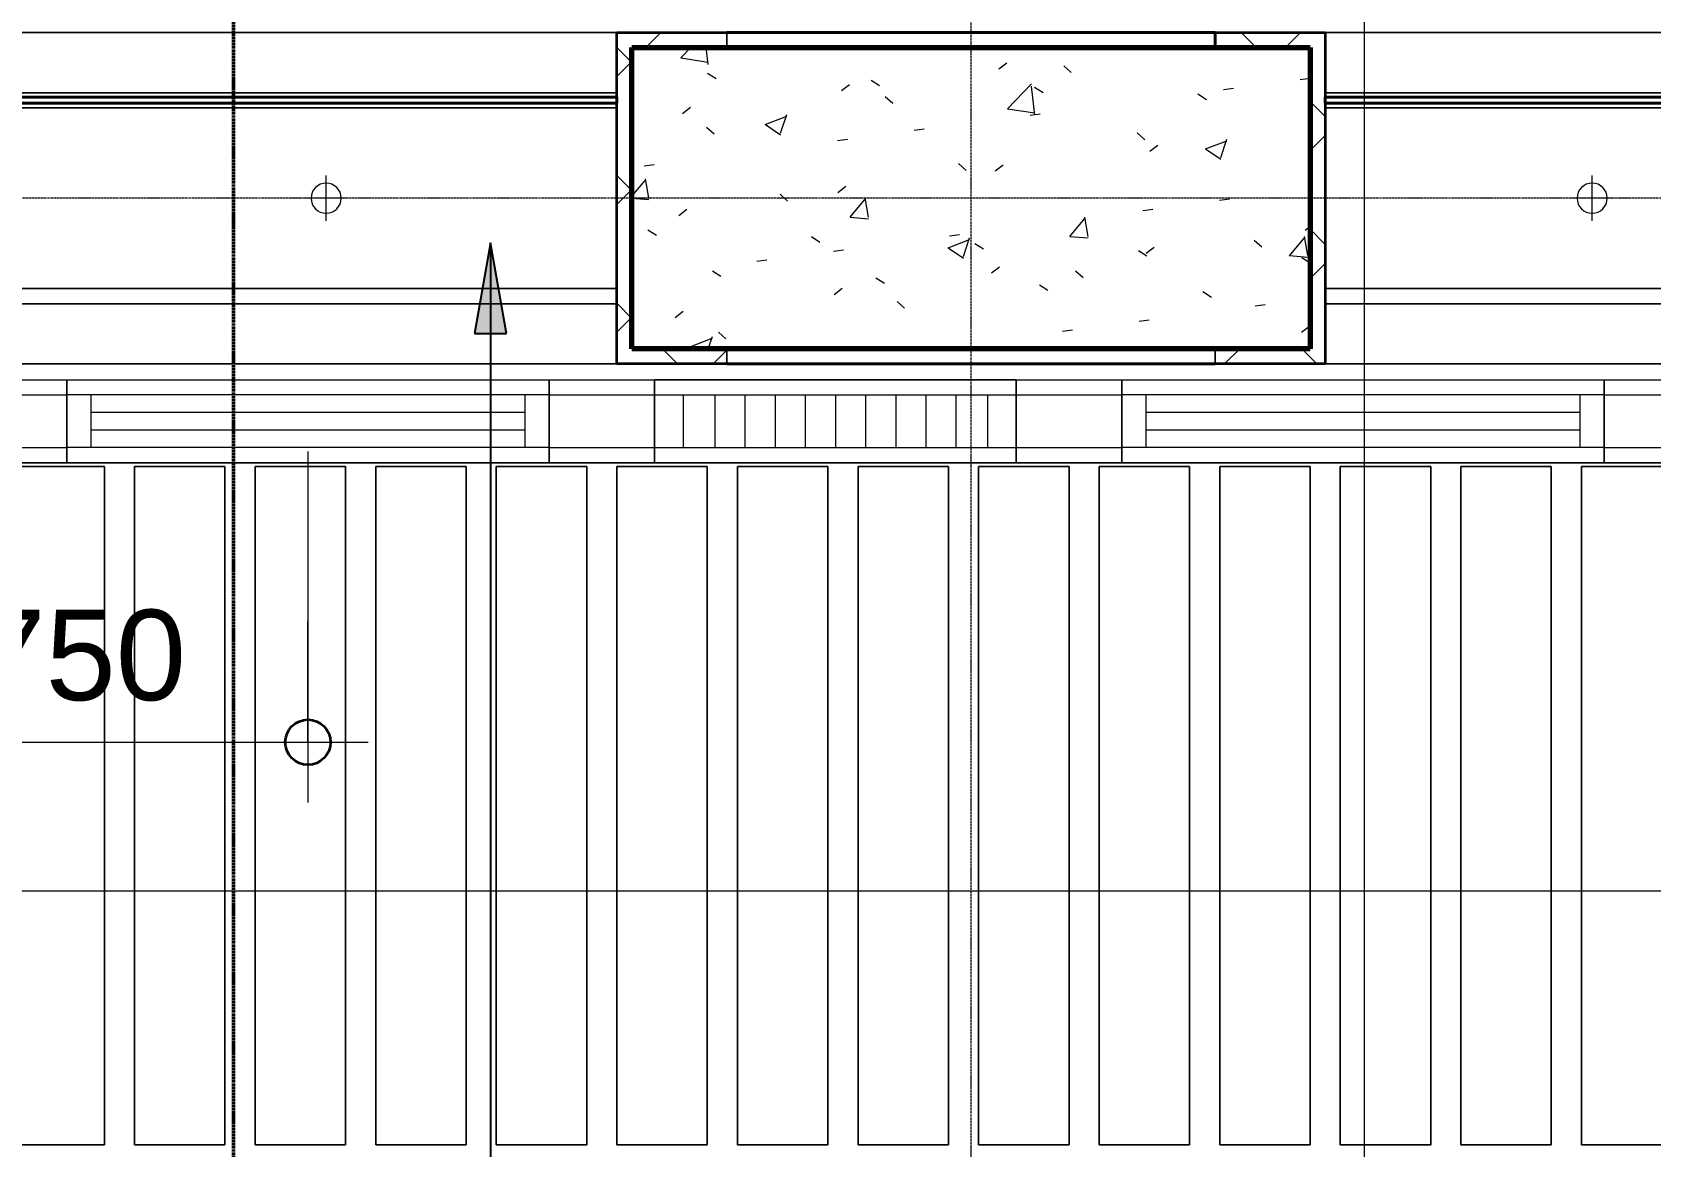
# Model space of a CAD drawing. Header units: millimetres. Extents: x -794326 to -715748, y -17796 to 22353.
# Drawn here: x -781996 to -776628, y 433 to 4129 of the extents above; entities that cross this region are included whole.
import ezdxf

# ---------------------------------------------------------------- set-up
doc = ezdxf.new("R2010")
doc.units = ezdxf.units.MM
doc.linetypes.add('DPA_Grid _ Level 100', pattern=[10, 5.5, -1.6, 1.3, -1.6])
doc.linetypes.add('DPA_Hidden 50', pattern=[3, 2, -1])
for name, color, linetype, lineweight in [('A-ANNO-DIMS', 1, 'Continuous', 9), ('A-ANNO-DIMS-100', 1, 'Continuous', 9), ('A-ANNO-NOTE', 3, 'Continuous', 25), ('A-COLS', 5, 'Continuous', 70), ('A-COLS-E', 1, 'Continuous', 35), ('A-DETL', 1, 'Continuous', 70), ('A-DETL-GENF', 2, 'Continuous', 35), ('A-GLAZ-CURT', 2, 'Continuous', 9), ('A-WALL', 5, 'Continuous', 35), ('A-WALL-FNSH', 2, 'Continuous', 35), ('A-WALL-PATT', 1, 'Continuous', 35), ('E-LITE-EQPM', 2, 'Continuous', 35), ('G-ANNO-SECL', 3, 'Continuous', 9), ('G-ANNO-TEXT', 3, 'Continuous', 9), ('I-WALL-E', 2, 'Continuous', 35), ('S-GRID', 251, 'Continuous', 9), ('WALL-E', 2, 'Continuous', 35)]:
    doc.layers.add(name, color=color, linetype=linetype, lineweight=lineweight)
doc.styles.add('Arial_2', font='arial.ttf', dxfattribs={"height": 300})
doc.dimstyles.new('DPA-DIM-3_0_C-C', dxfattribs={"dimscale": 304.8, "dimtxt": 306.07782, "dimasz": 0.492126, "dimexe": 0.656168, "dimexo": 0.0625, "dimgap": 0.164042, "dimtad": 1, "dimdec": 0, "dimzin": 0, "dimdsep": 46, "dimtxsty": 'Arial_2', "dimblk1": 'DOTBLANK', "dimblk2": 'DOTBLANK', "dimsah": 1, "dimcen": 0.09, "dimdle": 0.656168, "dimadec": 8, "dimazin": 0, "dimtfac": 1, "dimtdec": 4, "dimtix": 1, "dimtmove": 0, "dimatfit": 3, "dimfxl": 1.312336, "dimfxlon": 1, "dimtvp": 1, "dimtolj": 1, "dimtzin": 0, "dimarcsym": 2})
pattern_1 = [(45, (0, 0), (-212.13203, 212.13203), []), (135, (0, 0), (-212.13203, -212.13203), [])]

# ---------------------------------------------------------------- blocks, each defined once
blk = doc.blocks.new('DPA_CP_Metal Ceiling Panel - Vertical Panel with Gap-11114031-4282-01 ENLARGED LOWER PLATFORM LEVEL - REFLECTED CEILING PLAN - SHEET 3')
at = {"layer": 'A-GLAZ-CURT'}
for p, q in [((-785007.4, 2689), (-785007.4, 439)), ((-784707.4, 2689), (-785007.4, 2689)), ((-784707.4, 2689), (-785007.4, 2689)), ((-785007.4, 2689), (-785007.4, 439)), ((-785007.4, 439), (-785007.4, 2689)), ((-785007.4, 2689), (-784707.4, 2689)), ((-784707.4, 2689), (-784707.4, 439)), ((-784707.4, 439), (-784707.4, 2689)), ((-784707.4, 2689), (-784707.4, 439)), ((-784707.4, 439), (-785007.4, 439)), ((-785007.4, 439), (-784707.4, 439)), ((-784707.4, 439), (-785007.4, 439))]:
    blk.add_line(p, q, dxfattribs=at)
blk = doc.blocks.new('System Panel - DPA-AR_Metal Ceiling Rectangular Panel-V18-4282-01 ENLARGED LOWER PLATFORM LEVEL - REFLECTED CEILING PLAN - SHEET 3')
at = {"layer": 'A-GLAZ-CURT'}
for p, q in [((-780057.4, 4129), (-782182.4, 4129)), ((-782182.4, 4129), (-782182.4, 3929)), ((-782182.4, 3929), (-782182.4, 4129)), ((-782182.4, 4129), (-780057.4, 4129)), ((-780057.4, 3929), (-780057.4, 4129)), ((-780057.4, 4129), (-780057.4, 3929)), ((-782182.4, 3929), (-780057.4, 3929)), ((-780057.4, 3929), (-782182.4, 3929))]:
    blk.add_line(p, q, dxfattribs=at)
blk = doc.blocks.new('System Panel - DPA-AR_Metal Ceiling Rectangular Panel-V22-4282-01 ENLARGED LOWER PLATFORM LEVEL - REFLECTED CEILING PLAN - SHEET 3')
at = {"layer": 'A-GLAZ-CURT'}
for p, q in [((-780057.4, 3879), (-782182.4, 3879)), ((-782182.4, 3879), (-782182.4, 3279)), ((-782182.4, 3279), (-782182.4, 3879)), ((-782182.4, 3879), (-780057.4, 3879)), ((-780057.4, 3279), (-780057.4, 3879)), ((-780057.4, 3879), (-780057.4, 3279)), ((-782182.4, 3279), (-780057.4, 3279)), ((-780057.4, 3279), (-782182.4, 3279))]:
    blk.add_line(p, q, dxfattribs=at)
blk = doc.blocks.new('System Panel - DPA-AR_Metal Ceiling Rectangular Panel-13139266-4282-01 ENLARGED LOWER PLATFORM LEVEL - REFLECTED CEILING PLAN - SHEET 3')
at = {"layer": 'A-GLAZ-CURT'}
for p, q in [((-786982.4, 4129), (-789107.4, 4129)), ((-789107.4, 4129), (-786982.4, 4129)), ((-786982.4, 3929), (-786982.4, 4129)), ((-786982.4, 4129), (-786982.4, 3929)), ((-789107.3, 3929), (-786982.4, 3929)), ((-786982.4, 3929), (-789107.3, 3929))]:
    blk.add_line(p, q, dxfattribs=at)
blk = doc.blocks.new('System Panel - DPA-AR_Metal Ceiling Rectangular Panel-V19-4282-01 ENLARGED LOWER PLATFORM LEVEL - REFLECTED CEILING PLAN - SHEET 3')
at = {"layer": 'A-GLAZ-CURT'}
for p, q in [((-786982.4, 3229), (-789107.3, 3229)), ((-789107.3, 3229), (-786982.4, 3229)), ((-786982.4, 3029), (-786982.4, 3229)), ((-786982.4, 3229), (-786982.4, 3029)), ((-789107.4, 3029), (-786982.4, 3029)), ((-786982.4, 3029), (-789107.4, 3029))]:
    blk.add_line(p, q, dxfattribs=at)
blk = doc.blocks.new('System Panel - DPA-AR_Metal Ceiling Rectangular Panel-13139320-4282-01 ENLARGED LOWER PLATFORM LEVEL - REFLECTED CEILING PLAN - SHEET 3')
at = {"layer": 'A-GLAZ-CURT'}
for p, q in [((-786982.4, 3879), (-789107.3, 3879)), ((-789107.3, 3879), (-786982.4, 3879)), ((-786982.4, 3279), (-786982.4, 3879)), ((-786982.4, 3879), (-786982.4, 3279)), ((-789107.3, 3279), (-786982.4, 3279)), ((-786982.4, 3279), (-789107.3, 3279))]:
    blk.add_line(p, q, dxfattribs=at)
blk = doc.blocks.new('LGF_DL_SAA_LowPower_DL1a - LGF_DL_SAA_LowPower_DL1a-8832329-4282-01 ENLARGED LOWER PLATFORM LEVEL - REFLECTED CEILING PLAN - SHEET 3')
at = {"layer": 'A-DETL-GENF', "lineweight": 9}
for p, q in [((0, 75), (0, -75)), ((72.5, 0), (-72.5, 0))]:
    blk.add_line(p, q, dxfattribs=at)
blk.add_circle((0, 0), 50, dxfattribs=at)
blk = doc.blocks.new('DPA_CP_Metal Ceiling Luminaire2 - Linear Luminaire-12404975-4282-01 ENLARGED LOWER PLATFORM LEVEL - REFLECTED CEILING PLAN - SHEET 3')
at = {"layer": 'A-GLAZ-CURT'}
for p, q in [((-786932.4, 2701.5), (-786932.4, 2976.5)), ((-786932.4, 2976.5), (-785732.4, 2976.5)), ((-786932.4, 2976.5), (-786932.4, 2701.5)), ((-785732.4, 2976.5), (-786932.4, 2976.5)), ((-786932.4, 2976.5), (-785732.4, 2976.5)), ((-785732.4, 2976.5), (-785732.4, 2701.5)), ((-785732.4, 2701.5), (-785732.4, 2976.5)), ((-786932.4, 2939), (-786932.4, 2701.5)), ((-786932.4, 2926.5), (-785732.4, 2926.5)), ((-785732.4, 2939), (-785732.4, 2701.5)), ((-786932.4, 2751.5), (-785732.4, 2751.5)), ((-785732.4, 2701.5), (-786932.4, 2701.5)), ((-785732.4, 2701.5), (-786932.4, 2701.5)), ((-786932.4, 2701.5), (-785732.4, 2701.5))]:
    blk.add_line(p, q, dxfattribs=at)
at = {"layer": 'A-GLAZ-CURT', "linetype": 'DPA_Hidden 50'}
for p, q in [((-786837.4, 2926.5), (-786837.4, 2751.5)), ((-786732.4, 2926.5), (-786732.4, 2751.5)), ((-786632.4, 2926.5), (-786632.4, 2751.5)), ((-786532.4, 2926.5), (-786532.4, 2751.5)), ((-786432.4, 2926.5), (-786432.4, 2751.5)), ((-786332.4, 2926.5), (-786332.4, 2751.5)), ((-786232.4, 2926.5), (-786232.4, 2751.5)), ((-786132.4, 2926.5), (-786132.4, 2751.5)), ((-786032.4, 2926.5), (-786032.4, 2751.5)), ((-785932.4, 2926.5), (-785932.4, 2751.5)), ((-785827.4, 2926.5), (-785827.4, 2751.5))]:
    blk.add_line(p, q, dxfattribs=at)
blk = doc.blocks.new('DPA_CP_Metal Ceiling Air Supply1 - Linear Diffuser Air Supply-12404980-4282-01 ENLARGED LOWER PLATFORM LEVEL - REFLECTED CEILING PLAN - SHEET 3')
at = {"layer": 'A-GLAZ-CURT'}
for p, q in [((-788882.4, 2701.5), (-788882.4, 2976.5)), ((-788882.4, 2976.5), (-787282.4, 2976.5)), ((-788882.4, 2701.5), (-788882.4, 2976.5)), ((-788882.4, 2976.5), (-787282.4, 2976.5)), ((-788882.4, 2976.5), (-787282.4, 2976.5)), ((-788882.4, 2701.5), (-788882.4, 2976.5)), ((-787282.4, 2701.5), (-787282.4, 2976.5)), ((-787282.4, 2976.5), (-787282.4, 2701.5)), ((-787282.4, 2976.5), (-787282.4, 2701.5)), ((-787282.4, 2926.5), (-788882.4, 2926.5)), ((-788802.4, 2926.5), (-788802.4, 2751.5)), ((-787362.4, 2926.5), (-787362.4, 2751.5)), ((-787282.4, 2751.5), (-788882.4, 2751.5)), ((-788882.4, 2701.5), (-787282.4, 2701.5)), ((-787282.4, 2701.5), (-788882.4, 2701.5)), ((-787282.4, 2701.5), (-788882.4, 2701.5))]:
    blk.add_line(p, q, dxfattribs=at)
at = {"layer": 'A-GLAZ-CURT', "linetype": 'DPA_Hidden 50'}
for p, q in [((-787362.4, 2868.2), (-788802.4, 2868.2)), ((-787362.4, 2809.9), (-788802.4, 2809.9))]:
    blk.add_line(p, q, dxfattribs=at)
blk = doc.blocks.new('DPA_CP_Metal Ceiling Panel1 - Horizontal with Gap-16028279-4282-01 ENLARGED LOWER PLATFORM LEVEL - REFLECTED CEILING PLAN - SHEET 3')
at = {"layer": 'A-GLAZ-CURT'}
for p, q in [((-787282.4, 2701.5), (-787282.4, 2976.5)), ((-787282.4, 2701.5), (-787282.4, 2976.5)), ((-787282.4, 2976.5), (-786932.4, 2976.5)), ((-787282.4, 2976.5), (-786932.4, 2976.5)), ((-787282.4, 2701.5), (-787282.4, 2976.5)), ((-786932.4, 2701.5), (-786932.4, 2976.5)), ((-786932.4, 2976.5), (-786932.4, 2701.5)), ((-786932.4, 2976.5), (-786932.4, 2701.5)), ((-787282.4, 2926.5), (-786932.4, 2926.5)), ((-787282.4, 2751.5), (-786932.4, 2751.5)), ((-787282.4, 2701.5), (-786932.4, 2701.5)), ((-786932.4, 2701.5), (-787282.4, 2701.5)), ((-786932.4, 2701.5), (-787282.4, 2701.5))]:
    blk.add_line(p, q, dxfattribs=at)
blk = doc.blocks.new('DIMBLOCK56-4282-01 ENLARGED LOWER PLATFORM LEVEL - REFLECTED CEILING PLAN - SHEET 3')
at = {"layer": 'A-ANNO-DIMS-100'}
for p, q in [((-782832.4, 2174.2), (-782832.4, 1574.2)), ((-782832.4, 1774.2), (-782832.4, 2174.2)), ((-781082.4, 2174.2), (-781082.4, 1574.2)), ((-781082.4, 1774.2), (-781082.4, 2174.2)), ((-782832.4, 1774.2), (-780882.4, 1774.2))]:
    blk.add_line(p, q, dxfattribs=at)
at = {"layer": 'A-ANNO-DIMS-100', "lineweight": 35}
for centre in [(-782832.4, 1774.2), (-781082.4, 1774.2)]:
    blk.add_circle(centre, 75, dxfattribs=at)
at = {"layer": 'A-ANNO-DIMS-100', "color": 0, "insert": (-782418.8, 2213.7), "char_height": 300, "width": 1107.531, "attachment_point": 1, "line_spacing_factor": 0.941778, "style": 'Arial_2'}
blk.add_mtext('1750', dxfattribs=at)
blk = doc.blocks.new('_DotBlank')
at = {"color": 0, "linetype": 'ByBlock', "lineweight": -2}
blk.add_line((-0.5, 0), (-1, 0), dxfattribs=at)
blk.add_circle((0, 0), 0.5, dxfattribs=at)
blk = doc.blocks.new('DPA_AN_Section Line - UP-Left-16619322-4282-01 ENLARGED LOWER PLATFORM LEVEL - REFLECTED CEILING PLAN - SHEET 3')
at = {"layer": 'A-ANNO-NOTE', "lineweight": 9}
blk.add_line((7.5, 0), (177, 0), dxfattribs=at)

msp = doc.modelspace()

# ---------------------------------------------------------------- hatches: boundary and pattern name
at = {"layer": 'A-ANNO-NOTE'}
msp.add_hatch(color=256, dxfattribs=at).paths.add_polyline_path([(-780476.8, 3430.6), (-780529.7, 3130.6), (-780423.9, 3130.6)])
at = {"layer": 'A-COLS-E', "lineweight": 9}
h = msp.add_hatch(dxfattribs=at)
h.set_pattern_fill('FP_1', color=256, style=0, pattern_type=2)
h.set_pattern_definition([(50, (0, 0), (728.7365, -63.7558), [76.2, -838.2]), (355, (0, 0), (-140.9716, 764.2276), [60.96, -670.56]), (100.451, (60.7, -5.3), (587.77, 700.46675), [64.76, -712.36]), (46.184, (0, 203.2), (1084.3162, -168.171), [114.3, -1257.3]), (96.636, (90.4, 189.2), (949.6099, 989.7098), [97.14, -1068.54]), (351.184, (0, 203.2), (949.6206, 989.7012), [91.44, -1005.84]), (21, (101.6, 152.4), (606.45787, -409.06057), [76.2, -838.2]), (326, (101.6, 152.4), (247.20834, 736.7529), [60.96, -670.56]), (71.451, (152.14, 118.3), (853.66825, 327.6855), [64.76, -712.36]), (37.5, (0, 0), (12.35469, 338.22012), [33.528, -628.904, 33.528, -647.192, -673.1]), (37.5, (0, 0), (12.35469, 338.22012), [-1343.152, 33.528, -639.572]), (7.5, (0, 0), (267.27887, 400.72213), [33.528, -354.584, 33.528, -613.664, -256.54]), (7.5, (0, 0), (267.27887, 400.72213), [-1035.304, 33.528, -223.012]), (327.5, (-226.57, 0), (542.36333, -22.91534), [33.528, -220.472, 33.528, -758.952, -1051.56]), (327.5, (-226.57, 0), (542.36333, -22.91534), [-1046.48, 33.528, -1018.032]), (317.5, (-328.17, 0), (592.51696, 101.7071), [33.528, -296.672, 33.528, -492.76, -746.76]), (317.5, (-328.17, 0), (592.51696, 101.7071), [-856.488, 33.528, -713.232])])
h.paths.add_polyline_path([(-777757.4, 3079), (-777757.4, 4079), (-780007.4, 4079), (-780007.4, 3079)])
at = {"layer": 'A-WALL-PATT', "lineweight": 9}
h = msp.add_hatch(dxfattribs=at)
h.set_pattern_fill('FP_3', color=256, style=0, pattern_type=2)
h.set_pattern_definition(pattern_1)
h.paths.add_polyline_path([(-780057.4, 3029), (-780007.4, 3029), (-780007.4, 4129), (-780057.4, 4129), (-780057.4, 3755.8)])
h = msp.add_hatch(dxfattribs=at)
h.set_pattern_fill('FP_3', color=256, style=0, pattern_type=2)
h.set_pattern_definition(pattern_1)
h.paths.add_polyline_path([(-779692.3, 4079), (-779692.3, 4129), (-780007.4, 4129), (-780007.4, 4079)])
h.paths.add_polyline_path([(-778072.3, 4079), (-777757.3, 4079), (-777757.3, 4129), (-778072.3, 4129)])
h = msp.add_hatch(dxfattribs=at)
h.set_pattern_fill('FP_3', color=256, style=0, pattern_type=2)
h.set_pattern_definition(pattern_1)
h.paths.add_polyline_path([(-777757.3, 3079), (-777707.3, 3079), (-777707.3, 4129), (-777757.3, 4129), (-777757.3, 3755.8)])
h = msp.add_hatch(dxfattribs=at)
h.set_pattern_fill('FP_3', color=256, style=0, pattern_type=2)
h.set_pattern_definition(pattern_1)
h.paths.add_polyline_path([(-778072.3, 3029), (-777707.3, 3029), (-777707.3, 3079), (-778072.3, 3079)])
h.paths.add_polyline_path([(-779692.3, 3029), (-779692.3, 3079), (-780007.4, 3079), (-780007.4, 3029)])

# ---------------------------------------------------------------- linework, layer by layer
at = {"layer": 'A-ANNO-NOTE'}
for p, q in [((-780476.8, 3430.6), (-780529.7, 3130.6)), ((-780423.9, 3130.6), (-780476.8, 3430.6)), ((-780476.8, 3430.6), (-780476.8, -2837.4)), ((-780529.7, 3130.6), (-780423.9, 3130.6))]:
    msp.add_line(p, q, dxfattribs=at)
at = {"layer": 'A-COLS'}
for p, q in [((-780007.4, 3079), (-780007.4, 4079)), ((-780007.4, 4079), (-777757.4, 4079)), ((-777757.4, 4079), (-777757.4, 3079)), ((-777757.4, 3079), (-780007.4, 3079))]:
    msp.add_line(p, q, dxfattribs=at)
at = {"layer": 'A-DETL', "color": 55, "linetype": 'DPA_Hidden 50', "lineweight": 9}
msp.add_line((-781082.4, 2739), (-781082.4, 1839), dxfattribs=at)
at = {"layer": 'A-WALL', "lineweight": 9}
for p, q in [((-779692.3, 4129), (-779692.3, 4079)), ((-779692.3, 4079), (-779692.3, 4129)), ((-779692.3, 3079), (-779692.3, 3029)), ((-779692.3, 3029), (-779692.3, 3079)), ((-778072.3, 3029), (-778072.3, 3079)), ((-778072.3, 3079), (-778072.3, 3029))]:
    msp.add_line(p, q, dxfattribs=at)
at = {"layer": 'A-WALL-FNSH', "color": 250}
for p, q in [((-780057.4, 3029), (-780057.4, 4129)), ((-780057.4, 4129), (-780007.4, 4129)), ((-780007.4, 4129), (-779692.3, 4129)), ((-779692.3, 4129), (-778072.3, 4129)), ((-778072.3, 4129), (-777757.3, 4129)), ((-778072.3, 4079), (-778072.3, 4129)), ((-778072.3, 4129), (-778072.3, 4079)), ((-777757.3, 4129), (-777707.3, 4129)), ((-777707.3, 4129), (-777707.3, 3079)), ((-780007.4, 4079), (-780007.4, 3079)), ((-779692.3, 4079), (-780007.4, 4079)), ((-778072.3, 4079), (-779692.3, 4079)), ((-777757.3, 4079), (-778072.3, 4079)), ((-777757.3, 3079), (-777757.3, 4079)), ((-780007.4, 3079), (-779692.3, 3079)), ((-779692.3, 3079), (-778072.3, 3079)), ((-778072.3, 3079), (-777757.3, 3079)), ((-777707.3, 3079), (-777707.3, 3029)), ((-780007.4, 3029), (-780057.4, 3029)), ((-779692.3, 3029), (-780007.4, 3029)), ((-778072.3, 3029), (-779692.3, 3029)), ((-777707.3, 3029), (-778072.3, 3029))]:
    msp.add_line(p, q, dxfattribs=at)
at = {"layer": 'G-ANNO-SECL', "linetype": 'DPA_Grid _ Level 100', "lineweight": 50}
msp.add_line((-781329.4, 20542.7), (-781329.4, -17449.3), dxfattribs=at)
at = {"layer": 'G-ANNO-TEXT', "color": 10}
msp.add_line((-777577.7, 4563.1), (-777577.7, -2952.7), dxfattribs=at)
at = {"layer": 'I-WALL-E'}
for p, q in [((-784572.4, 3914), (-780057.4, 3914)), ((-780057.4, 3914), (-784572.4, 3914)), ((-784572.4, 3894), (-780057.4, 3894)), ((-780057.4, 3894), (-784572.4, 3894)), ((-780057.4, 3914), (-780057.4, 3894)), ((-777707.3, 3914), (-775032.4, 3914)), ((-775032.4, 3914), (-777707.3, 3914)), ((-777707.3, 3894), (-777707.3, 3914)), ((-777707.3, 3894), (-775032.4, 3894)), ((-775032.4, 3894), (-777707.3, 3894))]:
    msp.add_line(p, q, dxfattribs=at)
at = {"layer": 'S-GRID', "linetype": 'DPA_Grid _ Level 100'}
for p, q in [((-778882.4, -17795.6), (-778882.4, 20540.3)), ((-720981.3, 3579), (-792981.8, 3579))]:
    msp.add_line(p, q, dxfattribs=at)
at = {"layer": 'WALL-E'}
for p, q in [((-778072.3, 4129), (-779692.3, 4129)), ((-778072.3, 4079), (-778072.3, 4129)), ((-779692.3, 4079), (-778072.3, 4079)), ((-778072.3, 3079), (-779692.3, 3079)), ((-779692.3, 3029), (-778072.3, 3029))]:
    msp.add_line(p, q, dxfattribs=at)

# ---------------------------------------------------------------- block references
at = {"layer": 'A-ANNO-NOTE', "xscale": 100, "yscale": 100, "zscale": 100, "rotation": 180}
msp.add_blockref('DPA_AN_Section Line - UP-Left-16619322-4282-01 ENLARGED LOWER PLATFORM LEVEL - REFLECTED CEILING PLAN - SHEET 3', (-773842.8, 1280.3), dxfattribs=at)
at = {"layer": 'A-GLAZ-CURT'}
for name, p in [('System Panel - DPA-AR_Metal Ceiling Rectangular Panel-V18-4282-01 ENLARGED LOWER PLATFORM LEVEL - REFLECTED CEILING PLAN - SHEET 3', (0, 0)), ('System Panel - DPA-AR_Metal Ceiling Rectangular Panel-13139266-4282-01 ENLARGED LOWER PLATFORM LEVEL - REFLECTED CEILING PLAN - SHEET 3', (11400, 0)), ('System Panel - DPA-AR_Metal Ceiling Rectangular Panel-V22-4282-01 ENLARGED LOWER PLATFORM LEVEL - REFLECTED CEILING PLAN - SHEET 3', (0, 0)), ('System Panel - DPA-AR_Metal Ceiling Rectangular Panel-13139320-4282-01 ENLARGED LOWER PLATFORM LEVEL - REFLECTED CEILING PLAN - SHEET 3', (11400, 0)), ('System Panel - DPA-AR_Metal Ceiling Rectangular Panel-V18-4282-01 ENLARGED LOWER PLATFORM LEVEL - REFLECTED CEILING PLAN - SHEET 3', (0, -900)), ('System Panel - DPA-AR_Metal Ceiling Rectangular Panel-V19-4282-01 ENLARGED LOWER PLATFORM LEVEL - REFLECTED CEILING PLAN - SHEET 3', (11400, 0)), ('DPA_CP_Metal Ceiling Panel1 - Horizontal with Gap-16028279-4282-01 ENLARGED LOWER PLATFORM LEVEL - REFLECTED CEILING PLAN - SHEET 3', (5050, 0)), ('DPA_CP_Metal Ceiling Panel1 - Horizontal with Gap-16028279-4282-01 ENLARGED LOWER PLATFORM LEVEL - REFLECTED CEILING PLAN - SHEET 3', (5050, 0)), ('DPA_CP_Metal Ceiling Panel1 - Horizontal with Gap-16028279-4282-01 ENLARGED LOWER PLATFORM LEVEL - REFLECTED CEILING PLAN - SHEET 3', (5050, 0)), ('DPA_CP_Metal Ceiling Air Supply1 - Linear Diffuser Air Supply-12404980-4282-01 ENLARGED LOWER PLATFORM LEVEL - REFLECTED CEILING PLAN - SHEET 3', (7000, 0)), ('DPA_CP_Metal Ceiling Air Supply1 - Linear Diffuser Air Supply-12404980-4282-01 ENLARGED LOWER PLATFORM LEVEL - REFLECTED CEILING PLAN - SHEET 3', (7000, 0)), ('DPA_CP_Metal Ceiling Air Supply1 - Linear Diffuser Air Supply-12404980-4282-01 ENLARGED LOWER PLATFORM LEVEL - REFLECTED CEILING PLAN - SHEET 3', (7000, 0)), ('DPA_CP_Metal Ceiling Panel1 - Horizontal with Gap-16028279-4282-01 ENLARGED LOWER PLATFORM LEVEL - REFLECTED CEILING PLAN - SHEET 3', (7000, 0)), ('DPA_CP_Metal Ceiling Panel1 - Horizontal with Gap-16028279-4282-01 ENLARGED LOWER PLATFORM LEVEL - REFLECTED CEILING PLAN - SHEET 3', (7000, 0)), ('DPA_CP_Metal Ceiling Panel1 - Horizontal with Gap-16028279-4282-01 ENLARGED LOWER PLATFORM LEVEL - REFLECTED CEILING PLAN - SHEET 3', (7000, 0)), ('DPA_CP_Metal Ceiling Luminaire2 - Linear Luminaire-12404975-4282-01 ENLARGED LOWER PLATFORM LEVEL - REFLECTED CEILING PLAN - SHEET 3', (7000, 0)), ('DPA_CP_Metal Ceiling Luminaire2 - Linear Luminaire-12404975-4282-01 ENLARGED LOWER PLATFORM LEVEL - REFLECTED CEILING PLAN - SHEET 3', (7000, 0)), ('DPA_CP_Metal Ceiling Luminaire2 - Linear Luminaire-12404975-4282-01 ENLARGED LOWER PLATFORM LEVEL - REFLECTED CEILING PLAN - SHEET 3', (7000, 0)), ('DPA_CP_Metal Ceiling Panel1 - Horizontal with Gap-16028279-4282-01 ENLARGED LOWER PLATFORM LEVEL - REFLECTED CEILING PLAN - SHEET 3', (8550, 0)), ('DPA_CP_Metal Ceiling Panel1 - Horizontal with Gap-16028279-4282-01 ENLARGED LOWER PLATFORM LEVEL - REFLECTED CEILING PLAN - SHEET 3', (8550, 0)), ('DPA_CP_Metal Ceiling Panel1 - Horizontal with Gap-16028279-4282-01 ENLARGED LOWER PLATFORM LEVEL - REFLECTED CEILING PLAN - SHEET 3', (8550, 0)), ('DPA_CP_Metal Ceiling Air Supply1 - Linear Diffuser Air Supply-12404980-4282-01 ENLARGED LOWER PLATFORM LEVEL - REFLECTED CEILING PLAN - SHEET 3', (10500, 0)), ('DPA_CP_Metal Ceiling Air Supply1 - Linear Diffuser Air Supply-12404980-4282-01 ENLARGED LOWER PLATFORM LEVEL - REFLECTED CEILING PLAN - SHEET 3', (10500, 0)), ('DPA_CP_Metal Ceiling Air Supply1 - Linear Diffuser Air Supply-12404980-4282-01 ENLARGED LOWER PLATFORM LEVEL - REFLECTED CEILING PLAN - SHEET 3', (10500, 0)), ('DPA_CP_Metal Ceiling Panel1 - Horizontal with Gap-16028279-4282-01 ENLARGED LOWER PLATFORM LEVEL - REFLECTED CEILING PLAN - SHEET 3', (10500, 0)), ('DPA_CP_Metal Ceiling Panel1 - Horizontal with Gap-16028279-4282-01 ENLARGED LOWER PLATFORM LEVEL - REFLECTED CEILING PLAN - SHEET 3', (10500, 0)), ('DPA_CP_Metal Ceiling Panel1 - Horizontal with Gap-16028279-4282-01 ENLARGED LOWER PLATFORM LEVEL - REFLECTED CEILING PLAN - SHEET 3', (10500, 0)), ('DPA_CP_Metal Ceiling Panel - Vertical Panel with Gap-11114031-4282-01 ENLARGED LOWER PLATFORM LEVEL - REFLECTED CEILING PLAN - SHEET 3', (2950, 0)), ('DPA_CP_Metal Ceiling Panel - Vertical Panel with Gap-11114031-4282-01 ENLARGED LOWER PLATFORM LEVEL - REFLECTED CEILING PLAN - SHEET 3', (3350, 0)), ('DPA_CP_Metal Ceiling Panel - Vertical Panel with Gap-11114031-4282-01 ENLARGED LOWER PLATFORM LEVEL - REFLECTED CEILING PLAN - SHEET 3', (3750, 0)), ('DPA_CP_Metal Ceiling Panel - Vertical Panel with Gap-11114031-4282-01 ENLARGED LOWER PLATFORM LEVEL - REFLECTED CEILING PLAN - SHEET 3', (4150, 0)), ('DPA_CP_Metal Ceiling Panel - Vertical Panel with Gap-11114031-4282-01 ENLARGED LOWER PLATFORM LEVEL - REFLECTED CEILING PLAN - SHEET 3', (4550, 0)), ('DPA_CP_Metal Ceiling Panel - Vertical Panel with Gap-11114031-4282-01 ENLARGED LOWER PLATFORM LEVEL - REFLECTED CEILING PLAN - SHEET 3', (4950, 0)), ('DPA_CP_Metal Ceiling Panel - Vertical Panel with Gap-11114031-4282-01 ENLARGED LOWER PLATFORM LEVEL - REFLECTED CEILING PLAN - SHEET 3', (5350, 0)), ('DPA_CP_Metal Ceiling Panel - Vertical Panel with Gap-11114031-4282-01 ENLARGED LOWER PLATFORM LEVEL - REFLECTED CEILING PLAN - SHEET 3', (5750, 0)), ('DPA_CP_Metal Ceiling Panel - Vertical Panel with Gap-11114031-4282-01 ENLARGED LOWER PLATFORM LEVEL - REFLECTED CEILING PLAN - SHEET 3', (6150, 0)), ('DPA_CP_Metal Ceiling Panel - Vertical Panel with Gap-11114031-4282-01 ENLARGED LOWER PLATFORM LEVEL - REFLECTED CEILING PLAN - SHEET 3', (6550, 0)), ('DPA_CP_Metal Ceiling Panel - Vertical Panel with Gap-11114031-4282-01 ENLARGED LOWER PLATFORM LEVEL - REFLECTED CEILING PLAN - SHEET 3', (6950, 0)), ('DPA_CP_Metal Ceiling Panel - Vertical Panel with Gap-11114031-4282-01 ENLARGED LOWER PLATFORM LEVEL - REFLECTED CEILING PLAN - SHEET 3', (7350, 0)), ('DPA_CP_Metal Ceiling Panel - Vertical Panel with Gap-11114031-4282-01 ENLARGED LOWER PLATFORM LEVEL - REFLECTED CEILING PLAN - SHEET 3', (7750, 0)), ('DPA_CP_Metal Ceiling Panel - Vertical Panel with Gap-11114031-4282-01 ENLARGED LOWER PLATFORM LEVEL - REFLECTED CEILING PLAN - SHEET 3', (8150, 0))]:
    msp.add_blockref(name, p, dxfattribs=at)
at = {"layer": 'E-LITE-EQPM', "extrusion": (0, 0, -1), "rotation": 180}
for p in [(781021.9, 3579), (776821.9, 3579)]:
    msp.add_blockref('LGF_DL_SAA_LowPower_DL1a - LGF_DL_SAA_LowPower_DL1a-8832329-4282-01 ENLARGED LOWER PLATFORM LEVEL - REFLECTED CEILING PLAN - SHEET 3', p, dxfattribs=at)

# ---------------------------------------------------------------- dimensions: what is measured, and where the dimension line sits
at = {"layer": 'A-ANNO-DIMS'}
dim = msp.add_linear_dim(base=(-781082.4, 1774.2), p1=(-782832.4, 2174.2), p2=(-781082.4, 2174.2), dimstyle='DPA-DIM-3_0_C-C', override={"dimpost": '<>', "dimfxl": 1750}, dxfattribs=at)
dim.commit()
dim.dimension.update_dxf_attribs({"geometry": 'DIMBLOCK56-4282-01 ENLARGED LOWER PLATFORM LEVEL - REFLECTED CEILING PLAN - SHEET 3', "text_midpoint": (-781957.4, 1977.4)})

doc.saveas('drawing.dxf')
